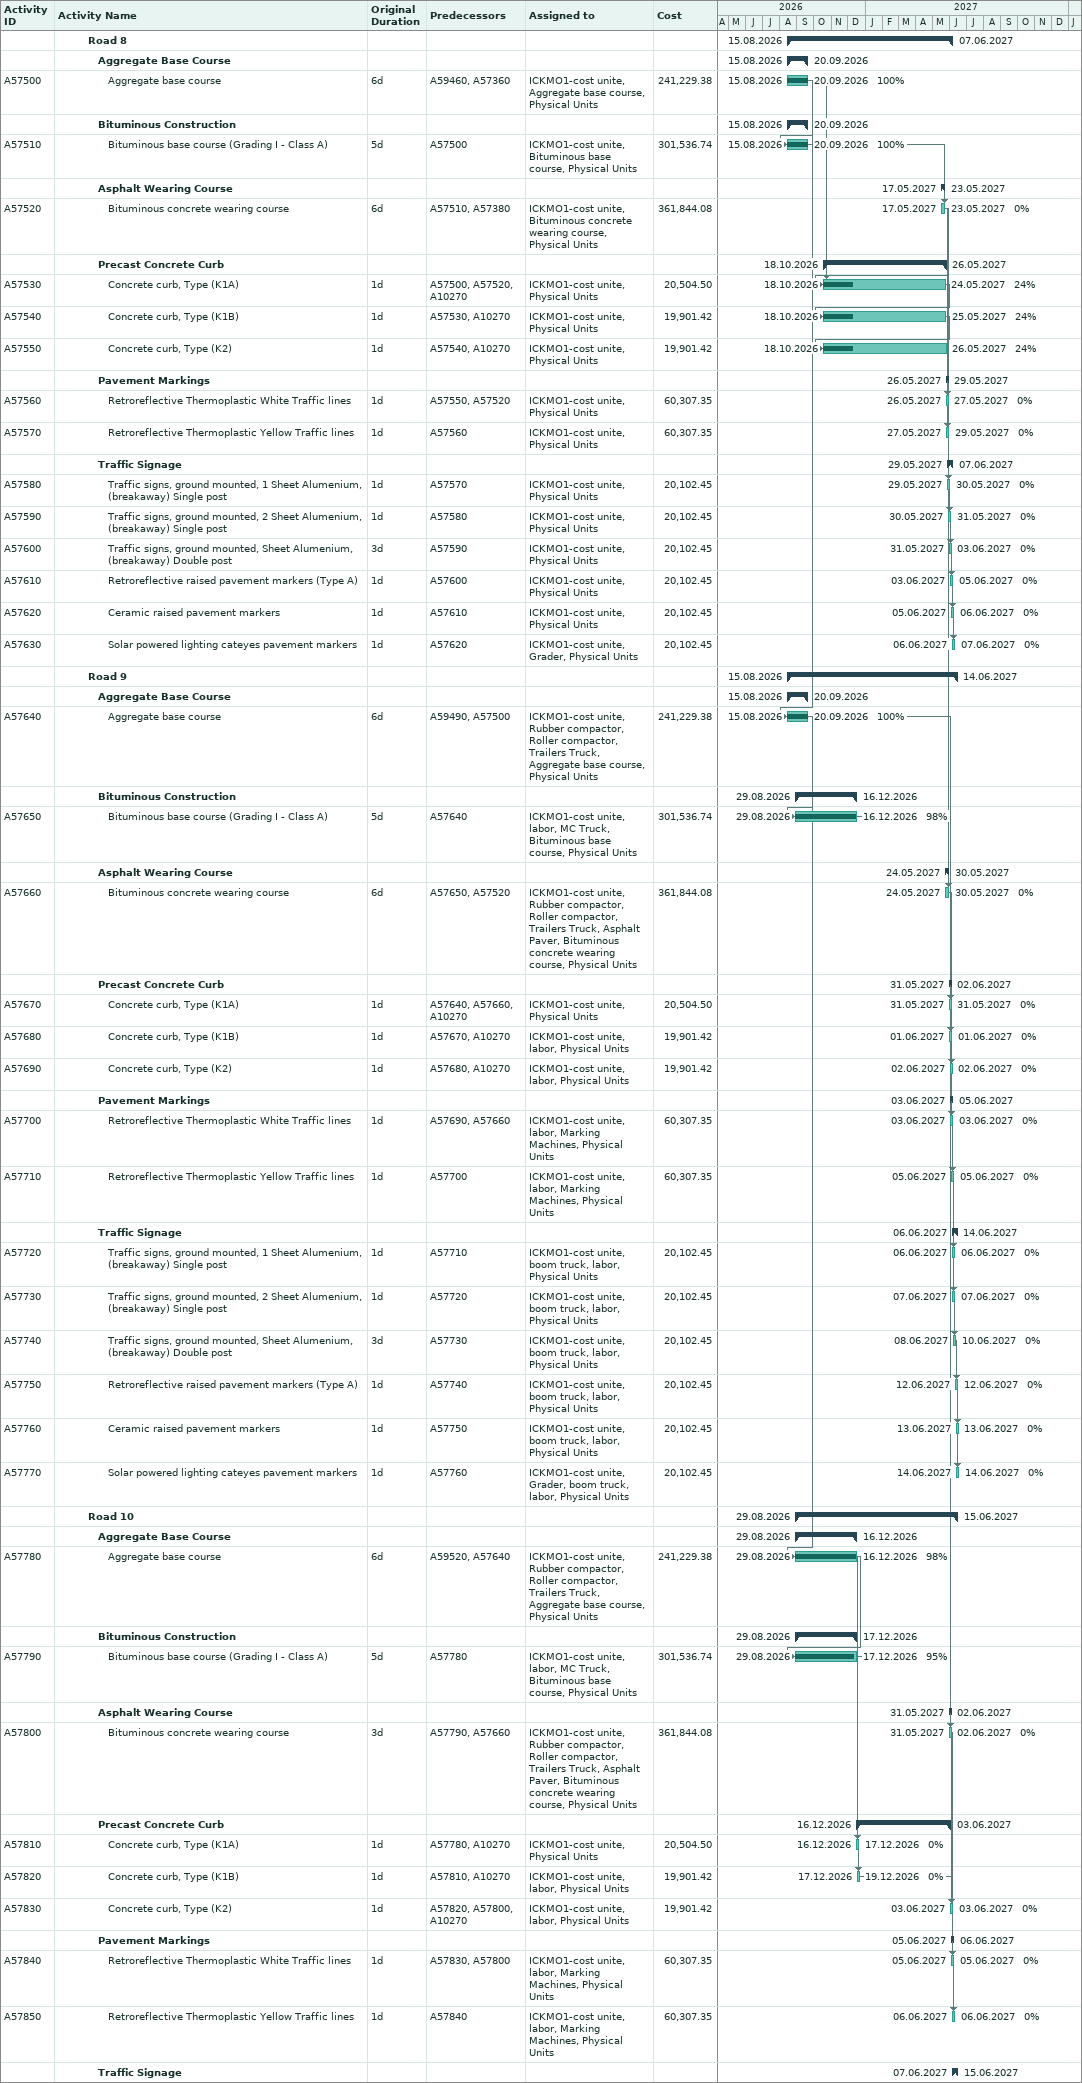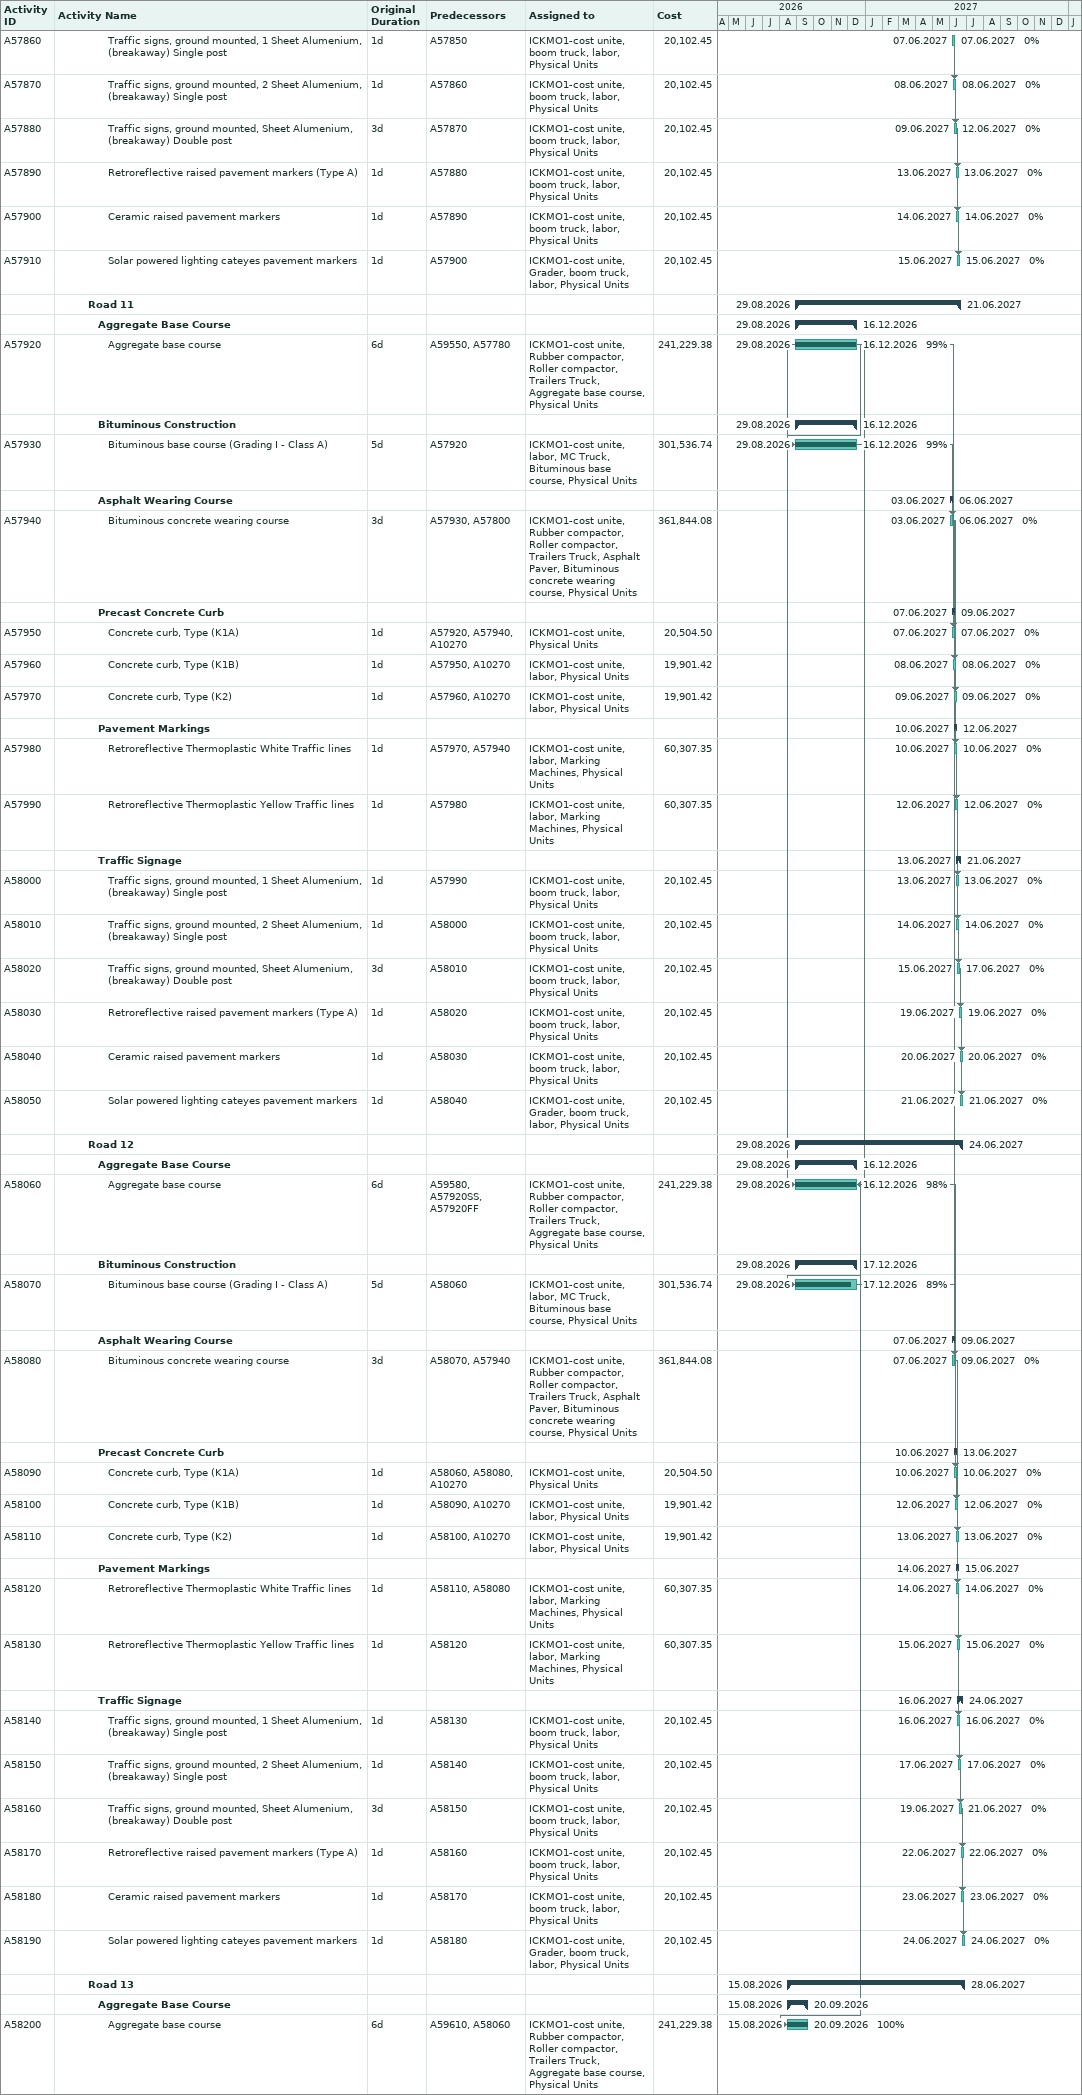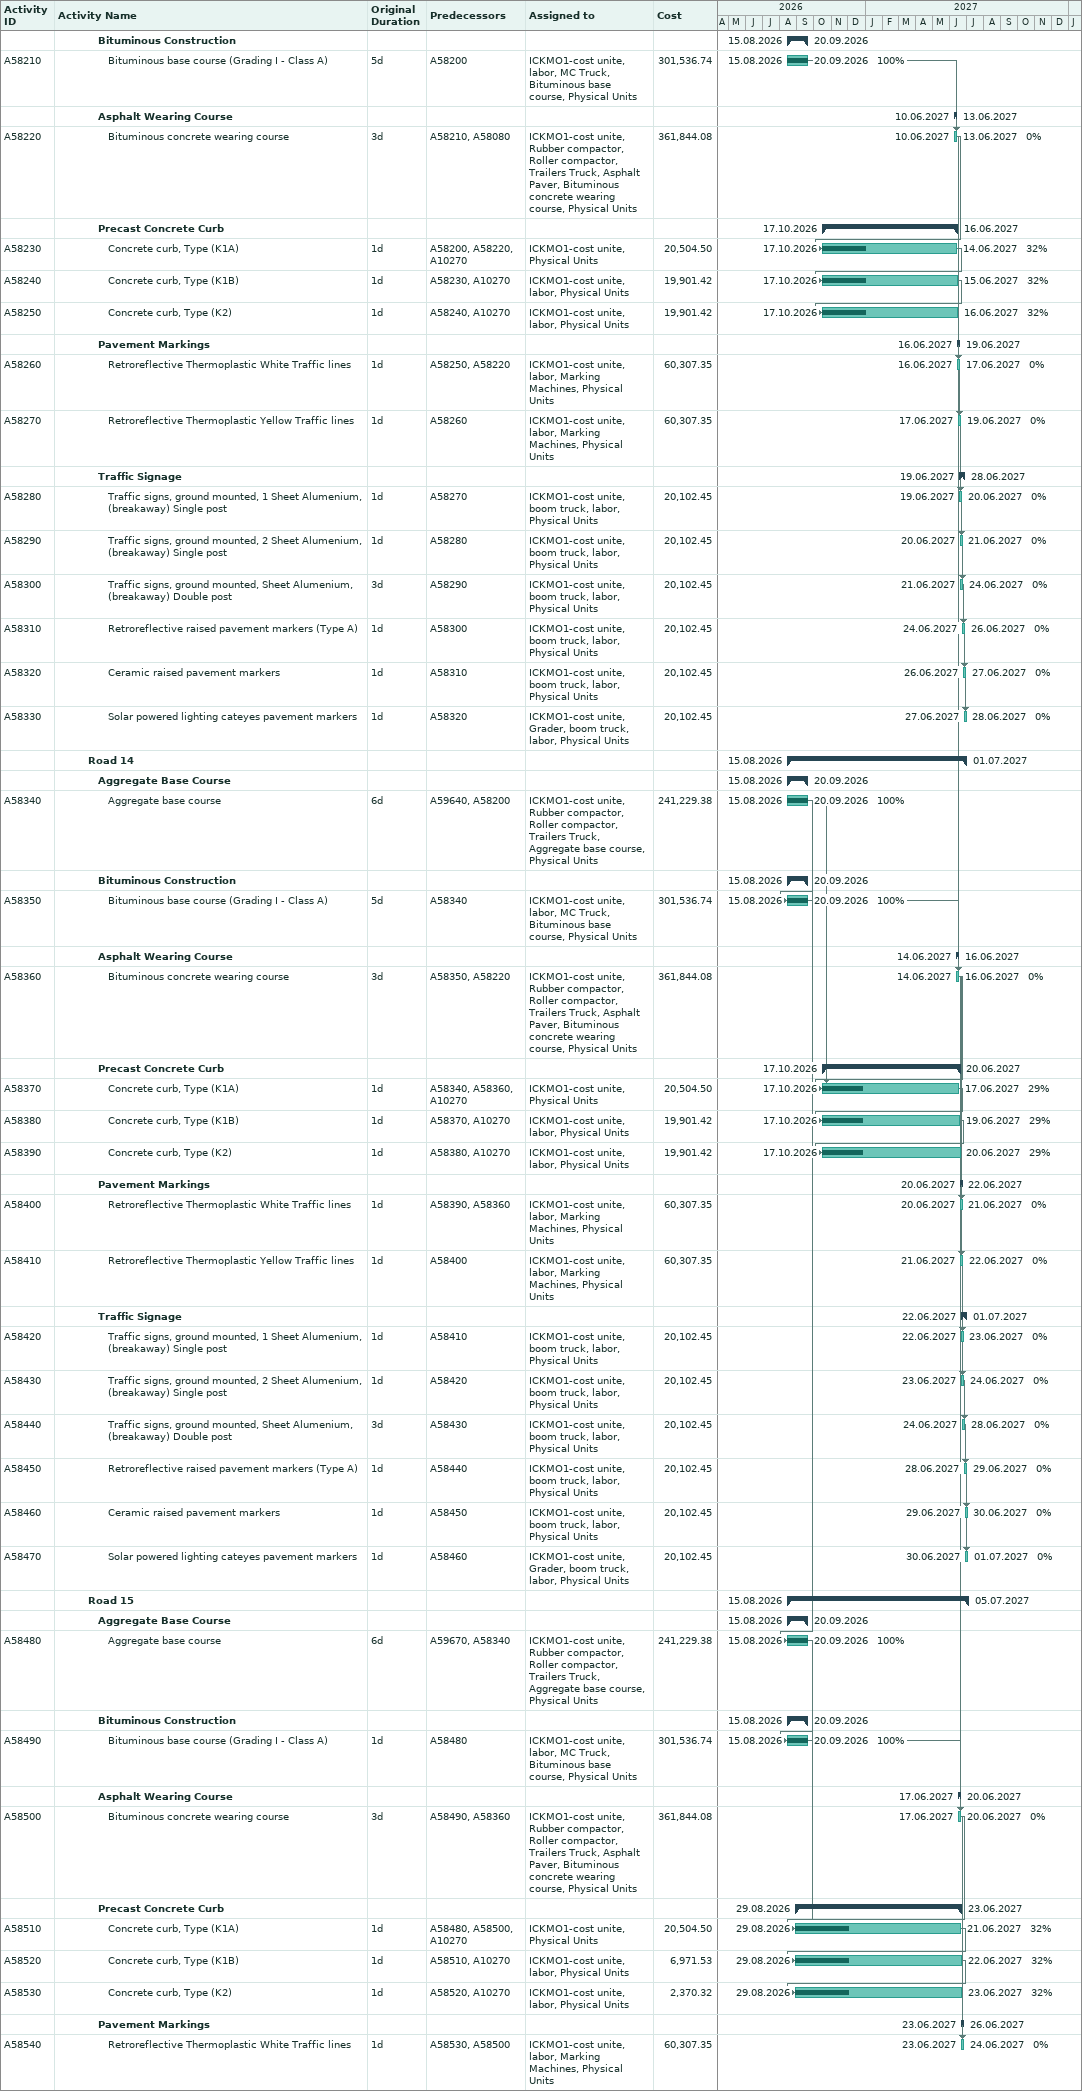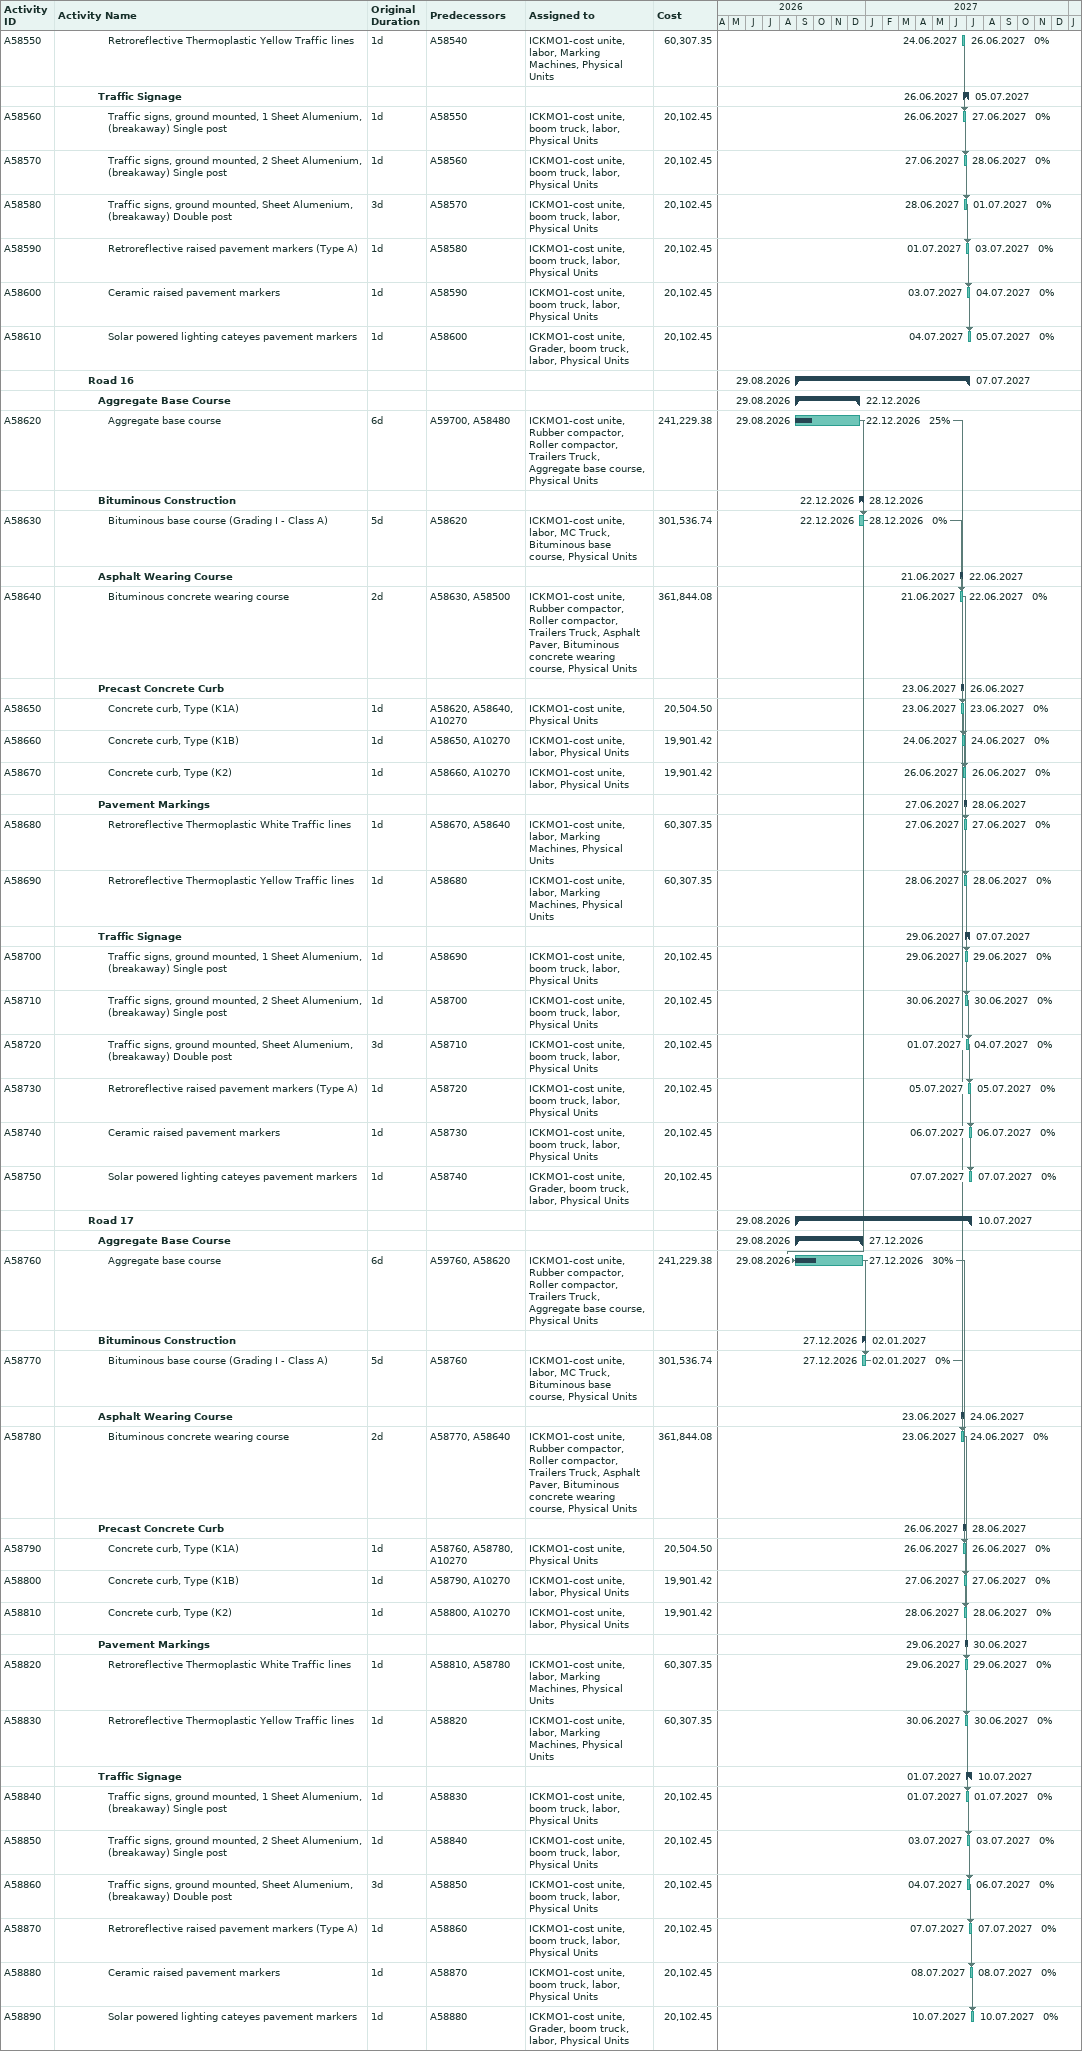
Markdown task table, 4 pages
| ID | Level | Task | Original duration | Start | Finish | Predecessors | Resources | % complete | Cost |
|---|---|---|---|---|---|---|---|---|---|
|  | 4 | **Road 8** |  | 2026-08-15 | 2027-06-07 |  |  |  |  |
|  | 5 | **Aggregate Base Course** |  | 2026-08-15 | 2026-09-20 |  |  |  |  |
| A57500 | 6 | Aggregate base course | 6d | 2026-08-15 | 2026-09-20 | A59460, A57360 | ICKMO1-cost unite, Aggregate base course, Physical Units | 100 | 241229.38 |
|  | 5 | **Bituminous Construction** |  | 2026-08-15 | 2026-09-20 |  |  |  |  |
| A57510 | 6 | Bituminous base course (Grading I - Class A) | 5d | 2026-08-15 | 2026-09-20 | A57500 | ICKMO1-cost unite, Bituminous base course, Physical Units | 100 | 301536.74 |
|  | 5 | **Asphalt Wearing Course** |  | 2027-05-17 | 2027-05-23 |  |  |  |  |
| A57520 | 6 | Bituminous concrete wearing course | 6d | 2027-05-17 | 2027-05-23 | A57510, A57380 | ICKMO1-cost unite, Bituminous concrete wearing course, Physical Units | 0 | 361844.08 |
|  | 5 | **Precast Concrete Curb** |  | 2026-10-18 | 2027-05-26 |  |  |  |  |
| A57530 | 6 | Concrete curb, Type (K1A) | 1d | 2026-10-18 | 2027-05-24 | A57500, A57520, A10270 | ICKMO1-cost unite, Physical Units | 24 | 20504.50 |
| A57540 | 6 | Concrete curb, Type (K1B) | 1d | 2026-10-18 | 2027-05-25 | A57530, A10270 | ICKMO1-cost unite, Physical Units | 24 | 19901.42 |
| A57550 | 6 | Concrete curb, Type (K2) | 1d | 2026-10-18 | 2027-05-26 | A57540, A10270 | ICKMO1-cost unite, Physical Units | 24 | 19901.42 |
|  | 5 | **Pavement Markings** |  | 2027-05-26 | 2027-05-29 |  |  |  |  |
| A57560 | 6 | Retroreflective Thermoplastic White Traffic lines | 1d | 2027-05-26 | 2027-05-27 | A57550, A57520 | ICKMO1-cost unite, Physical Units | 0 | 60307.35 |
| A57570 | 6 | Retroreflective Thermoplastic Yellow Traffic lines | 1d | 2027-05-27 | 2027-05-29 | A57560 | ICKMO1-cost unite, Physical Units | 0 | 60307.35 |
|  | 5 | **Traffic Signage** |  | 2027-05-29 | 2027-06-07 |  |  |  |  |
| A57580 | 6 | Traffic signs, ground mounted, 1 Sheet Alumenium, (breakaway) Single post | 1d | 2027-05-29 | 2027-05-30 | A57570 | ICKMO1-cost unite, Physical Units | 0 | 20102.45 |
| A57590 | 6 | Traffic signs, ground mounted, 2 Sheet Alumenium, (breakaway) Single post | 1d | 2027-05-30 | 2027-05-31 | A57580 | ICKMO1-cost unite, Physical Units | 0 | 20102.45 |
| A57600 | 6 | Traffic signs, ground mounted, Sheet Alumenium, (breakaway) Double post | 3d | 2027-05-31 | 2027-06-03 | A57590 | ICKMO1-cost unite, Physical Units | 0 | 20102.45 |
| A57610 | 6 | Retroreflective raised pavement markers (Type A) | 1d | 2027-06-03 | 2027-06-05 | A57600 | ICKMO1-cost unite, Physical Units | 0 | 20102.45 |
| A57620 | 6 | Ceramic raised pavement markers | 1d | 2027-06-05 | 2027-06-06 | A57610 | ICKMO1-cost unite, Physical Units | 0 | 20102.45 |
| A57630 | 6 | Solar powered lighting cateyes pavement markers | 1d | 2027-06-06 | 2027-06-07 | A57620 | ICKMO1-cost unite, Grader, Physical Units | 0 | 20102.45 |
|  | 4 | **Road 9** |  | 2026-08-15 | 2027-06-14 |  |  |  |  |
|  | 5 | **Aggregate Base Course** |  | 2026-08-15 | 2026-09-20 |  |  |  |  |
| A57640 | 6 | Aggregate base course | 6d | 2026-08-15 | 2026-09-20 | A59490, A57500 | ICKMO1-cost unite, Rubber compactor, Roller compactor, Trailers Truck, Aggregate base course, Physical Units | 100 | 241229.38 |
|  | 5 | **Bituminous Construction** |  | 2026-08-29 | 2026-12-16 |  |  |  |  |
| A57650 | 6 | Bituminous base course (Grading I - Class A) | 5d | 2026-08-29 | 2026-12-16 | A57640 | ICKMO1-cost unite, labor, MC Truck, Bituminous base course, Physical Units | 98 | 301536.74 |
|  | 5 | **Asphalt Wearing Course** |  | 2027-05-24 | 2027-05-30 |  |  |  |  |
| A57660 | 6 | Bituminous concrete wearing course | 6d | 2027-05-24 | 2027-05-30 | A57650, A57520 | ICKMO1-cost unite, Rubber compactor, Roller compactor, Trailers Truck, Asphalt Paver, Bituminous concrete wearing course, Physical Units | 0 | 361844.08 |
|  | 5 | **Precast Concrete Curb** |  | 2027-05-31 | 2027-06-02 |  |  |  |  |
| A57670 | 6 | Concrete curb, Type (K1A) | 1d | 2027-05-31 | 2027-05-31 | A57640, A57660, A10270 | ICKMO1-cost unite, Physical Units | 0 | 20504.50 |
| A57680 | 6 | Concrete curb, Type (K1B) | 1d | 2027-06-01 | 2027-06-01 | A57670, A10270 | ICKMO1-cost unite, labor, Physical Units | 0 | 19901.42 |
| A57690 | 6 | Concrete curb, Type (K2) | 1d | 2027-06-02 | 2027-06-02 | A57680, A10270 | ICKMO1-cost unite, labor, Physical Units | 0 | 19901.42 |
|  | 5 | **Pavement Markings** |  | 2027-06-03 | 2027-06-05 |  |  |  |  |
| A57700 | 6 | Retroreflective Thermoplastic White Traffic lines | 1d | 2027-06-03 | 2027-06-03 | A57690, A57660 | ICKMO1-cost unite, labor, Marking Machines, Physical Units | 0 | 60307.35 |
| A57710 | 6 | Retroreflective Thermoplastic Yellow Traffic lines | 1d | 2027-06-05 | 2027-06-05 | A57700 | ICKMO1-cost unite, labor, Marking Machines, Physical Units | 0 | 60307.35 |
|  | 5 | **Traffic Signage** |  | 2027-06-06 | 2027-06-14 |  |  |  |  |
| A57720 | 6 | Traffic signs, ground mounted, 1 Sheet Alumenium, (breakaway) Single post | 1d | 2027-06-06 | 2027-06-06 | A57710 | ICKMO1-cost unite, boom truck, labor, Physical Units | 0 | 20102.45 |
| A57730 | 6 | Traffic signs, ground mounted, 2 Sheet Alumenium, (breakaway) Single post | 1d | 2027-06-07 | 2027-06-07 | A57720 | ICKMO1-cost unite, boom truck, labor, Physical Units | 0 | 20102.45 |
| A57740 | 6 | Traffic signs, ground mounted, Sheet Alumenium, (breakaway) Double post | 3d | 2027-06-08 | 2027-06-10 | A57730 | ICKMO1-cost unite, boom truck, labor, Physical Units | 0 | 20102.45 |
| A57750 | 6 | Retroreflective raised pavement markers (Type A) | 1d | 2027-06-12 | 2027-06-12 | A57740 | ICKMO1-cost unite, boom truck, labor, Physical Units | 0 | 20102.45 |
| A57760 | 6 | Ceramic raised pavement markers | 1d | 2027-06-13 | 2027-06-13 | A57750 | ICKMO1-cost unite, boom truck, labor, Physical Units | 0 | 20102.45 |
| A57770 | 6 | Solar powered lighting cateyes pavement markers | 1d | 2027-06-14 | 2027-06-14 | A57760 | ICKMO1-cost unite, Grader, boom truck, labor, Physical Units | 0 | 20102.45 |
|  | 4 | **Road 10** |  | 2026-08-29 | 2027-06-15 |  |  |  |  |
|  | 5 | **Aggregate Base Course** |  | 2026-08-29 | 2026-12-16 |  |  |  |  |
| A57780 | 6 | Aggregate base course | 6d | 2026-08-29 | 2026-12-16 | A59520, A57640 | ICKMO1-cost unite, Rubber compactor, Roller compactor, Trailers Truck, Aggregate base course, Physical Units | 98 | 241229.38 |
|  | 5 | **Bituminous Construction** |  | 2026-08-29 | 2026-12-17 |  |  |  |  |
| A57790 | 6 | Bituminous base course (Grading I - Class A) | 5d | 2026-08-29 | 2026-12-17 | A57780 | ICKMO1-cost unite, labor, MC Truck, Bituminous base course, Physical Units | 95 | 301536.74 |
|  | 5 | **Asphalt Wearing Course** |  | 2027-05-31 | 2027-06-02 |  |  |  |  |
| A57800 | 6 | Bituminous concrete wearing course | 3d | 2027-05-31 | 2027-06-02 | A57790, A57660 | ICKMO1-cost unite, Rubber compactor, Roller compactor, Trailers Truck, Asphalt Paver, Bituminous concrete wearing course, Physical Units | 0 | 361844.08 |
|  | 5 | **Precast Concrete Curb** |  | 2026-12-16 | 2027-06-03 |  |  |  |  |
| A57810 | 6 | Concrete curb, Type (K1A) | 1d | 2026-12-16 | 2026-12-17 | A57780, A10270 | ICKMO1-cost unite, Physical Units | 0 | 20504.50 |
| A57820 | 6 | Concrete curb, Type (K1B) | 1d | 2026-12-17 | 2026-12-19 | A57810, A10270 | ICKMO1-cost unite, labor, Physical Units | 0 | 19901.42 |
| A57830 | 6 | Concrete curb, Type (K2) | 1d | 2027-06-03 | 2027-06-03 | A57820, A57800, A10270 | ICKMO1-cost unite, labor, Physical Units | 0 | 19901.42 |
|  | 5 | **Pavement Markings** |  | 2027-06-05 | 2027-06-06 |  |  |  |  |
| A57840 | 6 | Retroreflective Thermoplastic White Traffic lines | 1d | 2027-06-05 | 2027-06-05 | A57830, A57800 | ICKMO1-cost unite, labor, Marking Machines, Physical Units | 0 | 60307.35 |
| A57850 | 6 | Retroreflective Thermoplastic Yellow Traffic lines | 1d | 2027-06-06 | 2027-06-06 | A57840 | ICKMO1-cost unite, labor, Marking Machines, Physical Units | 0 | 60307.35 |
|  | 5 | **Traffic Signage** |  | 2027-06-07 | 2027-06-15 |  |  |  |  |
| A57860 | 6 | Traffic signs, ground mounted, 1 Sheet Alumenium, (breakaway) Single post | 1d | 2027-06-07 | 2027-06-07 | A57850 | ICKMO1-cost unite, boom truck, labor, Physical Units | 0 | 20102.45 |
| A57870 | 6 | Traffic signs, ground mounted, 2 Sheet Alumenium, (breakaway) Single post | 1d | 2027-06-08 | 2027-06-08 | A57860 | ICKMO1-cost unite, boom truck, labor, Physical Units | 0 | 20102.45 |
| A57880 | 6 | Traffic signs, ground mounted, Sheet Alumenium, (breakaway) Double post | 3d | 2027-06-09 | 2027-06-12 | A57870 | ICKMO1-cost unite, boom truck, labor, Physical Units | 0 | 20102.45 |
| A57890 | 6 | Retroreflective raised pavement markers (Type A) | 1d | 2027-06-13 | 2027-06-13 | A57880 | ICKMO1-cost unite, boom truck, labor, Physical Units | 0 | 20102.45 |
| A57900 | 6 | Ceramic raised pavement markers | 1d | 2027-06-14 | 2027-06-14 | A57890 | ICKMO1-cost unite, boom truck, labor, Physical Units | 0 | 20102.45 |
| A57910 | 6 | Solar powered lighting cateyes pavement markers | 1d | 2027-06-15 | 2027-06-15 | A57900 | ICKMO1-cost unite, Grader, boom truck, labor, Physical Units | 0 | 20102.45 |
|  | 4 | **Road 11** |  | 2026-08-29 | 2027-06-21 |  |  |  |  |
|  | 5 | **Aggregate Base Course** |  | 2026-08-29 | 2026-12-16 |  |  |  |  |
| A57920 | 6 | Aggregate base course | 6d | 2026-08-29 | 2026-12-16 | A59550, A57780 | ICKMO1-cost unite, Rubber compactor, Roller compactor, Trailers Truck, Aggregate base course, Physical Units | 99 | 241229.38 |
|  | 5 | **Bituminous Construction** |  | 2026-08-29 | 2026-12-16 |  |  |  |  |
| A57930 | 6 | Bituminous base course (Grading I - Class A) | 5d | 2026-08-29 | 2026-12-16 | A57920 | ICKMO1-cost unite, labor, MC Truck, Bituminous base course, Physical Units | 99 | 301536.74 |
|  | 5 | **Asphalt Wearing Course** |  | 2027-06-03 | 2027-06-06 |  |  |  |  |
| A57940 | 6 | Bituminous concrete wearing course | 3d | 2027-06-03 | 2027-06-06 | A57930, A57800 | ICKMO1-cost unite, Rubber compactor, Roller compactor, Trailers Truck, Asphalt Paver, Bituminous concrete wearing course, Physical Units | 0 | 361844.08 |
|  | 5 | **Precast Concrete Curb** |  | 2027-06-07 | 2027-06-09 |  |  |  |  |
| A57950 | 6 | Concrete curb, Type (K1A) | 1d | 2027-06-07 | 2027-06-07 | A57920, A57940, A10270 | ICKMO1-cost unite, Physical Units | 0 | 20504.50 |
| A57960 | 6 | Concrete curb, Type (K1B) | 1d | 2027-06-08 | 2027-06-08 | A57950, A10270 | ICKMO1-cost unite, labor, Physical Units | 0 | 19901.42 |
| A57970 | 6 | Concrete curb, Type (K2) | 1d | 2027-06-09 | 2027-06-09 | A57960, A10270 | ICKMO1-cost unite, labor, Physical Units | 0 | 19901.42 |
|  | 5 | **Pavement Markings** |  | 2027-06-10 | 2027-06-12 |  |  |  |  |
| A57980 | 6 | Retroreflective Thermoplastic White Traffic lines | 1d | 2027-06-10 | 2027-06-10 | A57970, A57940 | ICKMO1-cost unite, labor, Marking Machines, Physical Units | 0 | 60307.35 |
| A57990 | 6 | Retroreflective Thermoplastic Yellow Traffic lines | 1d | 2027-06-12 | 2027-06-12 | A57980 | ICKMO1-cost unite, labor, Marking Machines, Physical Units | 0 | 60307.35 |
|  | 5 | **Traffic Signage** |  | 2027-06-13 | 2027-06-21 |  |  |  |  |
| A58000 | 6 | Traffic signs, ground mounted, 1 Sheet Alumenium, (breakaway) Single post | 1d | 2027-06-13 | 2027-06-13 | A57990 | ICKMO1-cost unite, boom truck, labor, Physical Units | 0 | 20102.45 |
| A58010 | 6 | Traffic signs, ground mounted, 2 Sheet Alumenium, (breakaway) Single post | 1d | 2027-06-14 | 2027-06-14 | A58000 | ICKMO1-cost unite, boom truck, labor, Physical Units | 0 | 20102.45 |
| A58020 | 6 | Traffic signs, ground mounted, Sheet Alumenium, (breakaway) Double post | 3d | 2027-06-15 | 2027-06-17 | A58010 | ICKMO1-cost unite, boom truck, labor, Physical Units | 0 | 20102.45 |
| A58030 | 6 | Retroreflective raised pavement markers (Type A) | 1d | 2027-06-19 | 2027-06-19 | A58020 | ICKMO1-cost unite, boom truck, labor, Physical Units | 0 | 20102.45 |
| A58040 | 6 | Ceramic raised pavement markers | 1d | 2027-06-20 | 2027-06-20 | A58030 | ICKMO1-cost unite, boom truck, labor, Physical Units | 0 | 20102.45 |
| A58050 | 6 | Solar powered lighting cateyes pavement markers | 1d | 2027-06-21 | 2027-06-21 | A58040 | ICKMO1-cost unite, Grader, boom truck, labor, Physical Units | 0 | 20102.45 |
|  | 4 | **Road 12** |  | 2026-08-29 | 2027-06-24 |  |  |  |  |
|  | 5 | **Aggregate Base Course** |  | 2026-08-29 | 2026-12-16 |  |  |  |  |
| A58060 | 6 | Aggregate base course | 6d | 2026-08-29 | 2026-12-16 | A59580, A57920SS, A57920FF | ICKMO1-cost unite, Rubber compactor, Roller compactor, Trailers Truck, Aggregate base course, Physical Units | 98 | 241229.38 |
|  | 5 | **Bituminous Construction** |  | 2026-08-29 | 2026-12-17 |  |  |  |  |
| A58070 | 6 | Bituminous base course (Grading I - Class A) | 5d | 2026-08-29 | 2026-12-17 | A58060 | ICKMO1-cost unite, labor, MC Truck, Bituminous base course, Physical Units | 89 | 301536.74 |
|  | 5 | **Asphalt Wearing Course** |  | 2027-06-07 | 2027-06-09 |  |  |  |  |
| A58080 | 6 | Bituminous concrete wearing course | 3d | 2027-06-07 | 2027-06-09 | A58070, A57940 | ICKMO1-cost unite, Rubber compactor, Roller compactor, Trailers Truck, Asphalt Paver, Bituminous concrete wearing course, Physical Units | 0 | 361844.08 |
|  | 5 | **Precast Concrete Curb** |  | 2027-06-10 | 2027-06-13 |  |  |  |  |
| A58090 | 6 | Concrete curb, Type (K1A) | 1d | 2027-06-10 | 2027-06-10 | A58060, A58080, A10270 | ICKMO1-cost unite, Physical Units | 0 | 20504.50 |
| A58100 | 6 | Concrete curb, Type (K1B) | 1d | 2027-06-12 | 2027-06-12 | A58090, A10270 | ICKMO1-cost unite, labor, Physical Units | 0 | 19901.42 |
| A58110 | 6 | Concrete curb, Type (K2) | 1d | 2027-06-13 | 2027-06-13 | A58100, A10270 | ICKMO1-cost unite, labor, Physical Units | 0 | 19901.42 |
|  | 5 | **Pavement Markings** |  | 2027-06-14 | 2027-06-15 |  |  |  |  |
| A58120 | 6 | Retroreflective Thermoplastic White Traffic lines | 1d | 2027-06-14 | 2027-06-14 | A58110, A58080 | ICKMO1-cost unite, labor, Marking Machines, Physical Units | 0 | 60307.35 |
| A58130 | 6 | Retroreflective Thermoplastic Yellow Traffic lines | 1d | 2027-06-15 | 2027-06-15 | A58120 | ICKMO1-cost unite, labor, Marking Machines, Physical Units | 0 | 60307.35 |
|  | 5 | **Traffic Signage** |  | 2027-06-16 | 2027-06-24 |  |  |  |  |
| A58140 | 6 | Traffic signs, ground mounted, 1 Sheet Alumenium, (breakaway) Single post | 1d | 2027-06-16 | 2027-06-16 | A58130 | ICKMO1-cost unite, boom truck, labor, Physical Units | 0 | 20102.45 |
| A58150 | 6 | Traffic signs, ground mounted, 2 Sheet Alumenium, (breakaway) Single post | 1d | 2027-06-17 | 2027-06-17 | A58140 | ICKMO1-cost unite, boom truck, labor, Physical Units | 0 | 20102.45 |
| A58160 | 6 | Traffic signs, ground mounted, Sheet Alumenium, (breakaway) Double post | 3d | 2027-06-19 | 2027-06-21 | A58150 | ICKMO1-cost unite, boom truck, labor, Physical Units | 0 | 20102.45 |
| A58170 | 6 | Retroreflective raised pavement markers (Type A) | 1d | 2027-06-22 | 2027-06-22 | A58160 | ICKMO1-cost unite, boom truck, labor, Physical Units | 0 | 20102.45 |
| A58180 | 6 | Ceramic raised pavement markers | 1d | 2027-06-23 | 2027-06-23 | A58170 | ICKMO1-cost unite, boom truck, labor, Physical Units | 0 | 20102.45 |
| A58190 | 6 | Solar powered lighting cateyes pavement markers | 1d | 2027-06-24 | 2027-06-24 | A58180 | ICKMO1-cost unite, Grader, boom truck, labor, Physical Units | 0 | 20102.45 |
|  | 4 | **Road 13** |  | 2026-08-15 | 2027-06-28 |  |  |  |  |
|  | 5 | **Aggregate Base Course** |  | 2026-08-15 | 2026-09-20 |  |  |  |  |
| A58200 | 6 | Aggregate base course | 6d | 2026-08-15 | 2026-09-20 | A59610, A58060 | ICKMO1-cost unite, Rubber compactor, Roller compactor, Trailers Truck, Aggregate base course, Physical Units | 100 | 241229.38 |
|  | 5 | **Bituminous Construction** |  | 2026-08-15 | 2026-09-20 |  |  |  |  |
| A58210 | 6 | Bituminous base course (Grading I - Class A) | 5d | 2026-08-15 | 2026-09-20 | A58200 | ICKMO1-cost unite, labor, MC Truck, Bituminous base course, Physical Units | 100 | 301536.74 |
|  | 5 | **Asphalt Wearing Course** |  | 2027-06-10 | 2027-06-13 |  |  |  |  |
| A58220 | 6 | Bituminous concrete wearing course | 3d | 2027-06-10 | 2027-06-13 | A58210, A58080 | ICKMO1-cost unite, Rubber compactor, Roller compactor, Trailers Truck, Asphalt Paver, Bituminous concrete wearing course, Physical Units | 0 | 361844.08 |
|  | 5 | **Precast Concrete Curb** |  | 2026-10-17 | 2027-06-16 |  |  |  |  |
| A58230 | 6 | Concrete curb, Type (K1A) | 1d | 2026-10-17 | 2027-06-14 | A58200, A58220, A10270 | ICKMO1-cost unite, Physical Units | 32 | 20504.50 |
| A58240 | 6 | Concrete curb, Type (K1B) | 1d | 2026-10-17 | 2027-06-15 | A58230, A10270 | ICKMO1-cost unite, labor, Physical Units | 32 | 19901.42 |
| A58250 | 6 | Concrete curb, Type (K2) | 1d | 2026-10-17 | 2027-06-16 | A58240, A10270 | ICKMO1-cost unite, labor, Physical Units | 32 | 19901.42 |
|  | 5 | **Pavement Markings** |  | 2027-06-16 | 2027-06-19 |  |  |  |  |
| A58260 | 6 | Retroreflective Thermoplastic White Traffic lines | 1d | 2027-06-16 | 2027-06-17 | A58250, A58220 | ICKMO1-cost unite, labor, Marking Machines, Physical Units | 0 | 60307.35 |
| A58270 | 6 | Retroreflective Thermoplastic Yellow Traffic lines | 1d | 2027-06-17 | 2027-06-19 | A58260 | ICKMO1-cost unite, labor, Marking Machines, Physical Units | 0 | 60307.35 |
|  | 5 | **Traffic Signage** |  | 2027-06-19 | 2027-06-28 |  |  |  |  |
| A58280 | 6 | Traffic signs, ground mounted, 1 Sheet Alumenium, (breakaway) Single post | 1d | 2027-06-19 | 2027-06-20 | A58270 | ICKMO1-cost unite, boom truck, labor, Physical Units | 0 | 20102.45 |
| A58290 | 6 | Traffic signs, ground mounted, 2 Sheet Alumenium, (breakaway) Single post | 1d | 2027-06-20 | 2027-06-21 | A58280 | ICKMO1-cost unite, boom truck, labor, Physical Units | 0 | 20102.45 |
| A58300 | 6 | Traffic signs, ground mounted, Sheet Alumenium, (breakaway) Double post | 3d | 2027-06-21 | 2027-06-24 | A58290 | ICKMO1-cost unite, boom truck, labor, Physical Units | 0 | 20102.45 |
| A58310 | 6 | Retroreflective raised pavement markers (Type A) | 1d | 2027-06-24 | 2027-06-26 | A58300 | ICKMO1-cost unite, boom truck, labor, Physical Units | 0 | 20102.45 |
| A58320 | 6 | Ceramic raised pavement markers | 1d | 2027-06-26 | 2027-06-27 | A58310 | ICKMO1-cost unite, boom truck, labor, Physical Units | 0 | 20102.45 |
| A58330 | 6 | Solar powered lighting cateyes pavement markers | 1d | 2027-06-27 | 2027-06-28 | A58320 | ICKMO1-cost unite, Grader, boom truck, labor, Physical Units | 0 | 20102.45 |
|  | 4 | **Road 14** |  | 2026-08-15 | 2027-07-01 |  |  |  |  |
|  | 5 | **Aggregate Base Course** |  | 2026-08-15 | 2026-09-20 |  |  |  |  |
| A58340 | 6 | Aggregate base course | 6d | 2026-08-15 | 2026-09-20 | A59640, A58200 | ICKMO1-cost unite, Rubber compactor, Roller compactor, Trailers Truck, Aggregate base course, Physical Units | 100 | 241229.38 |
|  | 5 | **Bituminous Construction** |  | 2026-08-15 | 2026-09-20 |  |  |  |  |
| A58350 | 6 | Bituminous base course (Grading I - Class A) | 5d | 2026-08-15 | 2026-09-20 | A58340 | ICKMO1-cost unite, labor, MC Truck, Bituminous base course, Physical Units | 100 | 301536.74 |
|  | 5 | **Asphalt Wearing Course** |  | 2027-06-14 | 2027-06-16 |  |  |  |  |
| A58360 | 6 | Bituminous concrete wearing course | 3d | 2027-06-14 | 2027-06-16 | A58350, A58220 | ICKMO1-cost unite, Rubber compactor, Roller compactor, Trailers Truck, Asphalt Paver, Bituminous concrete wearing course, Physical Units | 0 | 361844.08 |
|  | 5 | **Precast Concrete Curb** |  | 2026-10-17 | 2027-06-20 |  |  |  |  |
| A58370 | 6 | Concrete curb, Type (K1A) | 1d | 2026-10-17 | 2027-06-17 | A58340, A58360, A10270 | ICKMO1-cost unite, Physical Units | 29 | 20504.50 |
| A58380 | 6 | Concrete curb, Type (K1B) | 1d | 2026-10-17 | 2027-06-19 | A58370, A10270 | ICKMO1-cost unite, labor, Physical Units | 29 | 19901.42 |
| A58390 | 6 | Concrete curb, Type (K2) | 1d | 2026-10-17 | 2027-06-20 | A58380, A10270 | ICKMO1-cost unite, labor, Physical Units | 29 | 19901.42 |
|  | 5 | **Pavement Markings** |  | 2027-06-20 | 2027-06-22 |  |  |  |  |
| A58400 | 6 | Retroreflective Thermoplastic White Traffic lines | 1d | 2027-06-20 | 2027-06-21 | A58390, A58360 | ICKMO1-cost unite, labor, Marking Machines, Physical Units | 0 | 60307.35 |
| A58410 | 6 | Retroreflective Thermoplastic Yellow Traffic lines | 1d | 2027-06-21 | 2027-06-22 | A58400 | ICKMO1-cost unite, labor, Marking Machines, Physical Units | 0 | 60307.35 |
|  | 5 | **Traffic Signage** |  | 2027-06-22 | 2027-07-01 |  |  |  |  |
| A58420 | 6 | Traffic signs, ground mounted, 1 Sheet Alumenium, (breakaway) Single post | 1d | 2027-06-22 | 2027-06-23 | A58410 | ICKMO1-cost unite, boom truck, labor, Physical Units | 0 | 20102.45 |
| A58430 | 6 | Traffic signs, ground mounted, 2 Sheet Alumenium, (breakaway) Single post | 1d | 2027-06-23 | 2027-06-24 | A58420 | ICKMO1-cost unite, boom truck, labor, Physical Units | 0 | 20102.45 |
| A58440 | 6 | Traffic signs, ground mounted, Sheet Alumenium, (breakaway) Double post | 3d | 2027-06-24 | 2027-06-28 | A58430 | ICKMO1-cost unite, boom truck, labor, Physical Units | 0 | 20102.45 |
| A58450 | 6 | Retroreflective raised pavement markers (Type A) | 1d | 2027-06-28 | 2027-06-29 | A58440 | ICKMO1-cost unite, boom truck, labor, Physical Units | 0 | 20102.45 |
| A58460 | 6 | Ceramic raised pavement markers | 1d | 2027-06-29 | 2027-06-30 | A58450 | ICKMO1-cost unite, boom truck, labor, Physical Units | 0 | 20102.45 |
| A58470 | 6 | Solar powered lighting cateyes pavement markers | 1d | 2027-06-30 | 2027-07-01 | A58460 | ICKMO1-cost unite, Grader, boom truck, labor, Physical Units | 0 | 20102.45 |
|  | 4 | **Road 15** |  | 2026-08-15 | 2027-07-05 |  |  |  |  |
|  | 5 | **Aggregate Base Course** |  | 2026-08-15 | 2026-09-20 |  |  |  |  |
| A58480 | 6 | Aggregate base course | 6d | 2026-08-15 | 2026-09-20 | A59670, A58340 | ICKMO1-cost unite, Rubber compactor, Roller compactor, Trailers Truck, Aggregate base course, Physical Units | 100 | 241229.38 |
|  | 5 | **Bituminous Construction** |  | 2026-08-15 | 2026-09-20 |  |  |  |  |
| A58490 | 6 | Bituminous base course (Grading I - Class A) | 1d | 2026-08-15 | 2026-09-20 | A58480 | ICKMO1-cost unite, labor, MC Truck, Bituminous base course, Physical Units | 100 | 301536.74 |
|  | 5 | **Asphalt Wearing Course** |  | 2027-06-17 | 2027-06-20 |  |  |  |  |
| A58500 | 6 | Bituminous concrete wearing course | 3d | 2027-06-17 | 2027-06-20 | A58490, A58360 | ICKMO1-cost unite, Rubber compactor, Roller compactor, Trailers Truck, Asphalt Paver, Bituminous concrete wearing course, Physical Units | 0 | 361844.08 |
|  | 5 | **Precast Concrete Curb** |  | 2026-08-29 | 2027-06-23 |  |  |  |  |
| A58510 | 6 | Concrete curb, Type (K1A) | 1d | 2026-08-29 | 2027-06-21 | A58480, A58500, A10270 | ICKMO1-cost unite, Physical Units | 32 | 20504.50 |
| A58520 | 6 | Concrete curb, Type (K1B) | 1d | 2026-08-29 | 2027-06-22 | A58510, A10270 | ICKMO1-cost unite, labor, Physical Units | 32 | 6971.53 |
| A58530 | 6 | Concrete curb, Type (K2) | 1d | 2026-08-29 | 2027-06-23 | A58520, A10270 | ICKMO1-cost unite, labor, Physical Units | 32 | 2370.32 |
|  | 5 | **Pavement Markings** |  | 2027-06-23 | 2027-06-26 |  |  |  |  |
| A58540 | 6 | Retroreflective Thermoplastic White Traffic lines | 1d | 2027-06-23 | 2027-06-24 | A58530, A58500 | ICKMO1-cost unite, labor, Marking Machines, Physical Units | 0 | 60307.35 |
| A58550 | 6 | Retroreflective Thermoplastic Yellow Traffic lines | 1d | 2027-06-24 | 2027-06-26 | A58540 | ICKMO1-cost unite, labor, Marking Machines, Physical Units | 0 | 60307.35 |
|  | 5 | **Traffic Signage** |  | 2027-06-26 | 2027-07-05 |  |  |  |  |
| A58560 | 6 | Traffic signs, ground mounted, 1 Sheet Alumenium, (breakaway) Single post | 1d | 2027-06-26 | 2027-06-27 | A58550 | ICKMO1-cost unite, boom truck, labor, Physical Units | 0 | 20102.45 |
| A58570 | 6 | Traffic signs, ground mounted, 2 Sheet Alumenium, (breakaway) Single post | 1d | 2027-06-27 | 2027-06-28 | A58560 | ICKMO1-cost unite, boom truck, labor, Physical Units | 0 | 20102.45 |
| A58580 | 6 | Traffic signs, ground mounted, Sheet Alumenium, (breakaway) Double post | 3d | 2027-06-28 | 2027-07-01 | A58570 | ICKMO1-cost unite, boom truck, labor, Physical Units | 0 | 20102.45 |
| A58590 | 6 | Retroreflective raised pavement markers (Type A) | 1d | 2027-07-01 | 2027-07-03 | A58580 | ICKMO1-cost unite, boom truck, labor, Physical Units | 0 | 20102.45 |
| A58600 | 6 | Ceramic raised pavement markers | 1d | 2027-07-03 | 2027-07-04 | A58590 | ICKMO1-cost unite, boom truck, labor, Physical Units | 0 | 20102.45 |
| A58610 | 6 | Solar powered lighting cateyes pavement markers | 1d | 2027-07-04 | 2027-07-05 | A58600 | ICKMO1-cost unite, Grader, boom truck, labor, Physical Units | 0 | 20102.45 |
|  | 4 | **Road 16** |  | 2026-08-29 | 2027-07-07 |  |  |  |  |
|  | 5 | **Aggregate Base Course** |  | 2026-08-29 | 2026-12-22 |  |  |  |  |
| A58620 | 6 | Aggregate base course | 6d | 2026-08-29 | 2026-12-22 | A59700, A58480 | ICKMO1-cost unite, Rubber compactor, Roller compactor, Trailers Truck, Aggregate base course, Physical Units | 25 | 241229.38 |
|  | 5 | **Bituminous Construction** |  | 2026-12-22 | 2026-12-28 |  |  |  |  |
| A58630 | 6 | Bituminous base course (Grading I - Class A) | 5d | 2026-12-22 | 2026-12-28 | A58620 | ICKMO1-cost unite, labor, MC Truck, Bituminous base course, Physical Units | 0 | 301536.74 |
|  | 5 | **Asphalt Wearing Course** |  | 2027-06-21 | 2027-06-22 |  |  |  |  |
| A58640 | 6 | Bituminous concrete wearing course | 2d | 2027-06-21 | 2027-06-22 | A58630, A58500 | ICKMO1-cost unite, Rubber compactor, Roller compactor, Trailers Truck, Asphalt Paver, Bituminous concrete wearing course, Physical Units | 0 | 361844.08 |
|  | 5 | **Precast Concrete Curb** |  | 2027-06-23 | 2027-06-26 |  |  |  |  |
| A58650 | 6 | Concrete curb, Type (K1A) | 1d | 2027-06-23 | 2027-06-23 | A58620, A58640, A10270 | ICKMO1-cost unite, Physical Units | 0 | 20504.50 |
| A58660 | 6 | Concrete curb, Type (K1B) | 1d | 2027-06-24 | 2027-06-24 | A58650, A10270 | ICKMO1-cost unite, labor, Physical Units | 0 | 19901.42 |
| A58670 | 6 | Concrete curb, Type (K2) | 1d | 2027-06-26 | 2027-06-26 | A58660, A10270 | ICKMO1-cost unite, labor, Physical Units | 0 | 19901.42 |
|  | 5 | **Pavement Markings** |  | 2027-06-27 | 2027-06-28 |  |  |  |  |
| A58680 | 6 | Retroreflective Thermoplastic White Traffic lines | 1d | 2027-06-27 | 2027-06-27 | A58670, A58640 | ICKMO1-cost unite, labor, Marking Machines, Physical Units | 0 | 60307.35 |
| A58690 | 6 | Retroreflective Thermoplastic Yellow Traffic lines | 1d | 2027-06-28 | 2027-06-28 | A58680 | ICKMO1-cost unite, labor, Marking Machines, Physical Units | 0 | 60307.35 |
|  | 5 | **Traffic Signage** |  | 2027-06-29 | 2027-07-07 |  |  |  |  |
| A58700 | 6 | Traffic signs, ground mounted, 1 Sheet Alumenium, (breakaway) Single post | 1d | 2027-06-29 | 2027-06-29 | A58690 | ICKMO1-cost unite, boom truck, labor, Physical Units | 0 | 20102.45 |
| A58710 | 6 | Traffic signs, ground mounted, 2 Sheet Alumenium, (breakaway) Single post | 1d | 2027-06-30 | 2027-06-30 | A58700 | ICKMO1-cost unite, boom truck, labor, Physical Units | 0 | 20102.45 |
| A58720 | 6 | Traffic signs, ground mounted, Sheet Alumenium, (breakaway) Double post | 3d | 2027-07-01 | 2027-07-04 | A58710 | ICKMO1-cost unite, boom truck, labor, Physical Units | 0 | 20102.45 |
| A58730 | 6 | Retroreflective raised pavement markers (Type A) | 1d | 2027-07-05 | 2027-07-05 | A58720 | ICKMO1-cost unite, boom truck, labor, Physical Units | 0 | 20102.45 |
| A58740 | 6 | Ceramic raised pavement markers | 1d | 2027-07-06 | 2027-07-06 | A58730 | ICKMO1-cost unite, boom truck, labor, Physical Units | 0 | 20102.45 |
| A58750 | 6 | Solar powered lighting cateyes pavement markers | 1d | 2027-07-07 | 2027-07-07 | A58740 | ICKMO1-cost unite, Grader, boom truck, labor, Physical Units | 0 | 20102.45 |
|  | 4 | **Road 17** |  | 2026-08-29 | 2027-07-10 |  |  |  |  |
|  | 5 | **Aggregate Base Course** |  | 2026-08-29 | 2026-12-27 |  |  |  |  |
| A58760 | 6 | Aggregate base course | 6d | 2026-08-29 | 2026-12-27 | A59760, A58620 | ICKMO1-cost unite, Rubber compactor, Roller compactor, Trailers Truck, Aggregate base course, Physical Units | 30 | 241229.38 |
|  | 5 | **Bituminous Construction** |  | 2026-12-27 | 2027-01-02 |  |  |  |  |
| A58770 | 6 | Bituminous base course (Grading I - Class A) | 5d | 2026-12-27 | 2027-01-02 | A58760 | ICKMO1-cost unite, labor, MC Truck, Bituminous base course, Physical Units | 0 | 301536.74 |
|  | 5 | **Asphalt Wearing Course** |  | 2027-06-23 | 2027-06-24 |  |  |  |  |
| A58780 | 6 | Bituminous concrete wearing course | 2d | 2027-06-23 | 2027-06-24 | A58770, A58640 | ICKMO1-cost unite, Rubber compactor, Roller compactor, Trailers Truck, Asphalt Paver, Bituminous concrete wearing course, Physical Units | 0 | 361844.08 |
|  | 5 | **Precast Concrete Curb** |  | 2027-06-26 | 2027-06-28 |  |  |  |  |
| A58790 | 6 | Concrete curb, Type (K1A) | 1d | 2027-06-26 | 2027-06-26 | A58760, A58780, A10270 | ICKMO1-cost unite, Physical Units | 0 | 20504.50 |
| A58800 | 6 | Concrete curb, Type (K1B) | 1d | 2027-06-27 | 2027-06-27 | A58790, A10270 | ICKMO1-cost unite, labor, Physical Units | 0 | 19901.42 |
| A58810 | 6 | Concrete curb, Type (K2) | 1d | 2027-06-28 | 2027-06-28 | A58800, A10270 | ICKMO1-cost unite, labor, Physical Units | 0 | 19901.42 |
|  | 5 | **Pavement Markings** |  | 2027-06-29 | 2027-06-30 |  |  |  |  |
| A58820 | 6 | Retroreflective Thermoplastic White Traffic lines | 1d | 2027-06-29 | 2027-06-29 | A58810, A58780 | ICKMO1-cost unite, labor, Marking Machines, Physical Units | 0 | 60307.35 |
| A58830 | 6 | Retroreflective Thermoplastic Yellow Traffic lines | 1d | 2027-06-30 | 2027-06-30 | A58820 | ICKMO1-cost unite, labor, Marking Machines, Physical Units | 0 | 60307.35 |
|  | 5 | **Traffic Signage** |  | 2027-07-01 | 2027-07-10 |  |  |  |  |
| A58840 | 6 | Traffic signs, ground mounted, 1 Sheet Alumenium, (breakaway) Single post | 1d | 2027-07-01 | 2027-07-01 | A58830 | ICKMO1-cost unite, boom truck, labor, Physical Units | 0 | 20102.45 |
| A58850 | 6 | Traffic signs, ground mounted, 2 Sheet Alumenium, (breakaway) Single post | 1d | 2027-07-03 | 2027-07-03 | A58840 | ICKMO1-cost unite, boom truck, labor, Physical Units | 0 | 20102.45 |
| A58860 | 6 | Traffic signs, ground mounted, Sheet Alumenium, (breakaway) Double post | 3d | 2027-07-04 | 2027-07-06 | A58850 | ICKMO1-cost unite, boom truck, labor, Physical Units | 0 | 20102.45 |
| A58870 | 6 | Retroreflective raised pavement markers (Type A) | 1d | 2027-07-07 | 2027-07-07 | A58860 | ICKMO1-cost unite, boom truck, labor, Physical Units | 0 | 20102.45 |
| A58880 | 6 | Ceramic raised pavement markers | 1d | 2027-07-08 | 2027-07-08 | A58870 | ICKMO1-cost unite, boom truck, labor, Physical Units | 0 | 20102.45 |
| A58890 | 6 | Solar powered lighting cateyes pavement markers | 1d | 2027-07-10 | 2027-07-10 | A58880 | ICKMO1-cost unite, Grader, boom truck, labor, Physical Units | 0 | 20102.45 |
